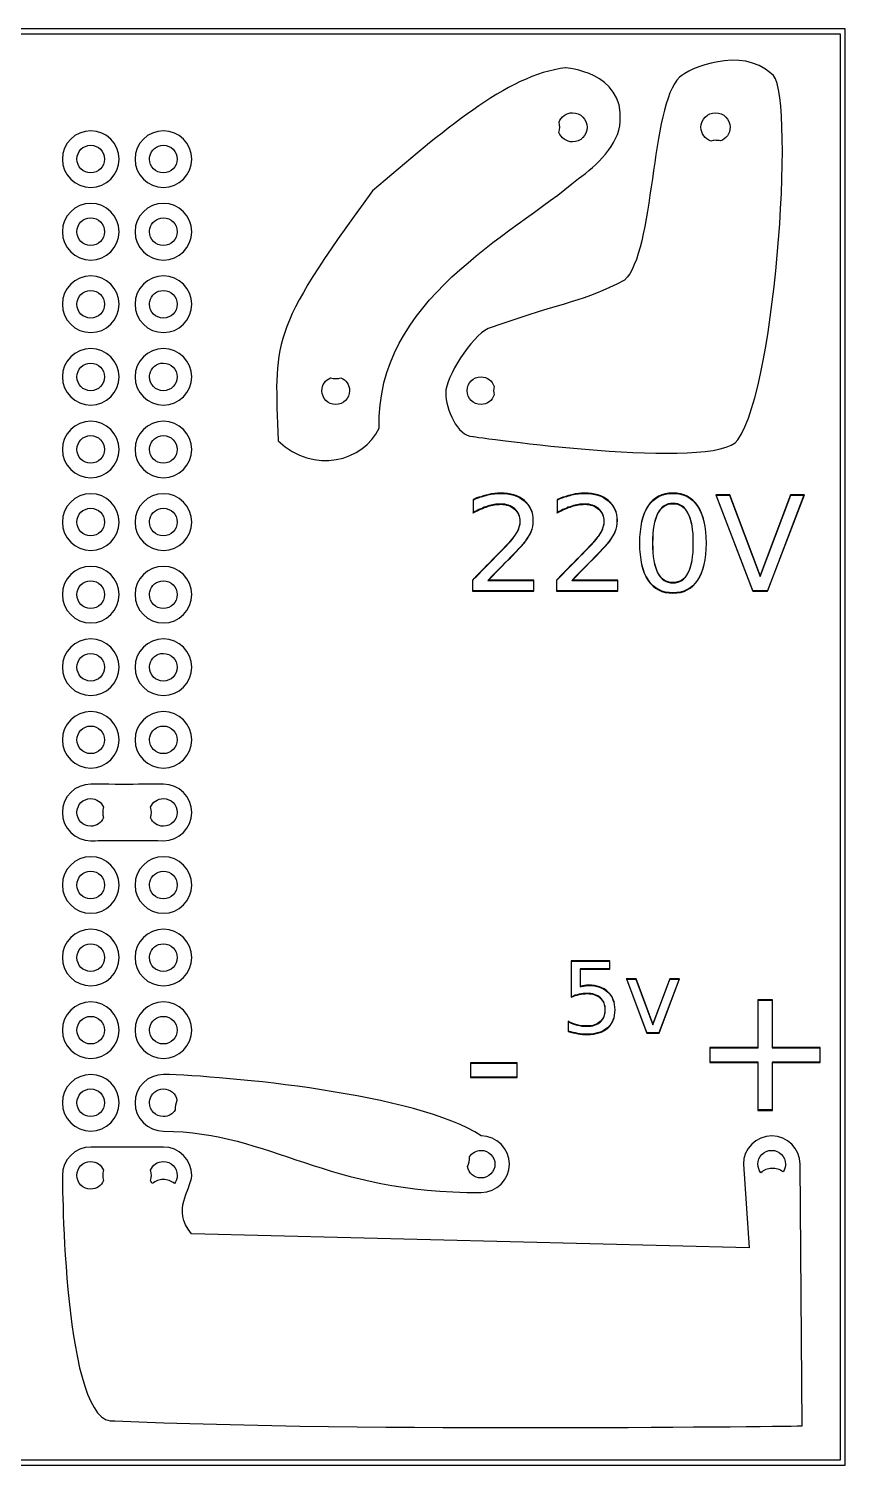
# Model space of a CAD drawing. Extents: x 0 to 67.9, y 0 to 40.2.
# Drawn here: x 45.08 to 67.92, y 0.01 to 40.22 of the extents above; entities that cross this region are included whole.
import ezdxf

# ---------------------------------------------------------------- set-up
doc = ezdxf.new("R2010")
doc.units = 0
doc.layers.get('0').update_dxf_attribs({"linetype": 'CONTINUOUS'})

msp = doc.modelspace()

# ---------------------------------------------------------------- linework, layer by layer
at = {"color": 7}
for p, q in [((67.917286, 40.22322), (0.010521, 40.22322)), ((67.917286, 40.152664), (67.917286, 40.22322)), ((0.151633, 40.082108), (67.776175, 40.082108)), ((67.776175, 40.082108), (67.776175, 0.151552)), ((67.917286, 0.010441), (67.917286, 40.152664)), ((60.092134, 39.126598), (60.092134, 39.126598)), ((63.279488, 38.864839), (63.279488, 38.864839)), ((60.288473, 37.869746), (60.288452, 37.869746)), ((64.28896, 37.869746), (64.28896, 37.869746)), ((46.811433, 37.366597), (46.811433, 37.366597)), ((48.842996, 37.366597), (48.842996, 37.366597)), ((46.811433, 36.959579), (46.811433, 36.959579)), ((48.842985, 36.959579), (48.842996, 36.959579)), ((46.811433, 35.334151), (46.811433, 35.334151)), ((48.842996, 35.334151), (48.842996, 35.334151)), ((46.811433, 34.928015), (46.811433, 34.928015)), ((48.842996, 34.928015), (48.842996, 34.928015)), ((46.811433, 33.302147), (46.811433, 33.302147)), ((48.842996, 33.302147), (48.842996, 33.302147)), ((46.811433, 32.896011), (46.811433, 32.896011)), ((48.842996, 32.896011), (48.842996, 32.896011)), ((46.811433, 31.270584), (46.811433, 31.270584)), ((48.842996, 31.270584), (48.842996, 31.270584)), ((46.811433, 30.863566), (46.811433, 30.863566)), ((48.842985, 30.863566), (48.842996, 30.863566)), ((53.521279, 30.449481), (53.521279, 30.449491)), ((57.728615, 30.476831), (57.728604, 30.476831)), ((46.811433, 29.238138), (46.811433, 29.238138)), ((48.842996, 29.238138), (48.842996, 29.238138)), ((46.811433, 28.832003), (46.811433, 28.832003)), ((48.842996, 28.832003), (48.842996, 28.832003)), ((46.811433, 27.206576), (46.811433, 27.206576)), ((48.842996, 27.206576), (48.842996, 27.206576)), ((57.507675, 27.046503), (57.505034, 27.045622)), ((57.505034, 27.045622), (57.505034, 26.666826)), ((57.514286, 26.681818), (57.514286, 27.039006)), ((58.270524, 27.22509), (58.27056, 27.225097)), ((58.270555, 27.216277), (58.27056, 27.216278)), ((59.858503, 27.046503), (59.855861, 27.045622)), ((59.855861, 27.045622), (59.855861, 26.666826)), ((59.865112, 26.681818), (59.865112, 27.039006)), ((60.621371, 27.22509), (60.621387, 27.225097)), ((60.62138, 27.216277), (60.621387, 27.216278)), ((63.096569, 27.225097), (63.096569, 27.225097)), ((63.096569, 27.216278), (63.096569, 27.216278)), ((64.296456, 27.17659), (65.327452, 24.47563)), ((64.686285, 27.17659), (64.296456, 27.17659)), ((64.309235, 27.167329), (64.680094, 27.167329)), ((65.334058, 24.48489), (64.309235, 27.167329)), ((64.680094, 27.167329), (65.536023, 24.89279)), ((65.536039, 24.918367), (64.686285, 27.17659)), ((65.536023, 24.89279), (66.393717, 27.167329)), ((66.387117, 27.17659), (65.536039, 24.918367)), ((66.76281, 27.167329), (65.740195, 24.48489)), ((65.746824, 24.47563), (66.776056, 27.17659)), ((66.776056, 27.17659), (66.387117, 27.17659)), ((66.393717, 27.167329), (66.76281, 27.167329)), ((46.811424, 26.799556), (46.811424, 26.799556)), ((48.842976, 26.799556), (48.842987, 26.799556)), ((57.505034, 26.666826), (57.511649, 26.670796)), ((59.855861, 26.666826), (59.862477, 26.670796)), ((63.09656, 26.9367), (63.09656, 26.9367)), ((63.09656, 26.927439), (63.09656, 26.927439)), ((46.811424, 25.174129), (46.811424, 25.174129)), ((48.842987, 25.174129), (48.842987, 25.174129)), ((62.669257, 24.990686), (62.669257, 24.989805)), ((46.811433, 24.767994), (46.811433, 24.767994)), ((48.842996, 24.767994), (48.842996, 24.767994)), ((57.488279, 24.790045), (57.486473, 24.788713)), ((57.486473, 24.788713), (57.486473, 24.475622)), ((57.496206, 24.48489), (57.496206, 24.784752)), ((57.9266, 24.790044), (57.919104, 24.782106)), ((57.919104, 24.782106), (57.929242, 24.782106)), ((57.929242, 24.782106), (59.196158, 24.782106)), ((59.205388, 24.791359), (57.940235, 24.791359)), ((59.196158, 24.782106), (59.196158, 24.48489)), ((59.205388, 24.475622), (59.205388, 24.791359)), ((59.839106, 24.790045), (59.838203, 24.788713)), ((59.838203, 24.788713), (59.838203, 24.475622)), ((59.847031, 24.48489), (59.847031, 24.784752)), ((60.277428, 24.790044), (60.269932, 24.782106)), ((60.269932, 24.782106), (60.28095, 24.782106)), ((60.28095, 24.782106), (61.546983, 24.782106)), ((61.556233, 24.791359), (60.291083, 24.791359)), ((61.546983, 24.782106), (61.546983, 24.48489)), ((61.556233, 24.475622), (61.556233, 24.791359)), ((57.486473, 24.475622), (59.205388, 24.475622)), ((59.196158, 24.48489), (57.496206, 24.48489)), ((59.838203, 24.475622), (61.556233, 24.475622)), ((61.546983, 24.48489), (59.847031, 24.48489)), ((65.327452, 24.47563), (65.330545, 24.47563)), ((65.330545, 24.47563), (65.746824, 24.47563)), ((65.740195, 24.48489), (65.334058, 24.48489)), ((46.811433, 23.142127), (46.811433, 23.142127)), ((48.842996, 23.142127), (48.842996, 23.142127)), ((46.811433, 22.73599), (46.811433, 22.73599)), ((48.842996, 22.73599), (48.842996, 22.73599)), ((46.811433, 21.110563), (46.811433, 21.110563)), ((48.842996, 21.110563), (48.842996, 21.110563)), ((46.811433, 20.703545), (46.811433, 20.703545)), ((48.842985, 20.703545), (48.842996, 20.703545)), ((46.811444, 19.078118), (46.811433, 19.078118)), ((46.811433, 18.671982), (46.811433, 18.671982)), ((48.842996, 18.671982), (48.842996, 18.671982)), ((46.811433, 17.046555), (46.811433, 17.046555)), ((48.842996, 17.046555), (48.842996, 17.046555)), ((46.811433, 16.639542), (46.811433, 16.639542)), ((48.842985, 16.639542), (48.842996, 16.639542)), ((46.811433, 15.01412), (46.811433, 15.01412)), ((48.842996, 15.01412), (48.842996, 15.01412)), ((46.811433, 14.607974), (46.811433, 14.607974)), ((48.842985, 14.607974), (48.842996, 14.607974)), ((60.247882, 14.134804), (60.247882, 14.130401)), ((61.329597, 14.134766), (60.247882, 14.134804)), ((60.247882, 14.130401), (60.247882, 13.109547)), ((60.257139, 14.125976), (61.320324, 14.125976)), ((60.257162, 13.122812), (60.257139, 14.125976)), ((61.320324, 14.125976), (61.320324, 13.90505)), ((61.329597, 13.896199), (61.329597, 14.134766)), ((61.320324, 13.90505), (60.497909, 13.90505)), ((60.497909, 13.90505), (60.497909, 13.399695)), ((60.507182, 13.411128), (60.507182, 13.896199)), ((60.507182, 13.896199), (61.329597, 13.896199)), ((60.497909, 13.399695), (60.504095, 13.401953)), ((60.622277, 13.431058), (60.622728, 13.431058)), ((61.793047, 13.630323), (61.795305, 13.624588)), ((62.066503, 13.630321), (61.793047, 13.630323)), ((61.795305, 13.624588), (62.36416, 12.107641)), ((61.805398, 13.621495), (62.059838, 13.621495)), ((62.370726, 12.116453), (61.805398, 13.621495)), ((62.059838, 13.621495), (62.536531, 12.342231)), ((62.53658, 12.367814), (62.066503, 13.630321)), ((62.536531, 12.342231), (63.012783, 13.621495)), ((63.006657, 13.630321), (62.53658, 12.367814)), ((63.266783, 13.621495), (62.702338, 12.116453)), ((62.70856, 12.107641), (63.279621, 13.630321)), ((63.279621, 13.630321), (63.006657, 13.630321)), ((63.012783, 13.621495), (63.266783, 13.621495)), ((46.81144, 12.982075), (46.81144, 12.982075)), ((48.843003, 12.982075), (48.843003, 12.982075)), ((60.247882, 13.109547), (60.254498, 13.112189)), ((65.468561, 13.041615), (65.468561, 11.70282)), ((65.876459, 13.041615), (65.468561, 13.041615)), ((65.477389, 13.032787), (65.87206, 13.032787)), ((65.477389, 11.693992), (65.477389, 13.032787)), ((65.87206, 13.032787), (65.87206, 11.693992)), ((65.881313, 13.041615), (65.876459, 13.041615)), ((65.881313, 11.70282), (65.881313, 13.041615)), ((46.811433, 12.57597), (46.811433, 12.57597)), ((48.842985, 12.57597), (48.842996, 12.57597)), ((60.169391, 12.4375), (60.162775, 12.441022)), ((60.162775, 12.441022), (60.162775, 12.156154)), ((60.162775, 12.156154), (60.165868, 12.154799)), ((60.171612, 12.162812), (60.171612, 12.426514)), ((62.36416, 12.107641), (62.70856, 12.107641)), ((62.702338, 12.116453), (62.370726, 12.116453)), ((65.468561, 11.70282), (64.128886, 11.70282)), ((64.128886, 11.70282), (64.128886, 11.285219)), ((64.138154, 11.294471), (64.138154, 11.693992)), ((64.138154, 11.693992), (65.477389, 11.693992)), ((65.87206, 11.693992), (67.210855, 11.693992)), ((67.220105, 11.70282), (65.881313, 11.70282)), ((67.210855, 11.693992), (67.210855, 11.294471)), ((67.220105, 11.285219), (67.220105, 11.70282)), ((58.7424, 11.273336), (57.437562, 11.273329)), ((57.437562, 11.273329), (57.437562, 11.268926)), ((57.437562, 11.268926), (57.437562, 10.869845)), ((57.44639, 11.264072), (58.73359, 11.264072)), ((57.44639, 10.878662), (57.44639, 11.264072)), ((58.73359, 11.264072), (58.73359, 10.878662)), ((58.7424, 10.869845), (58.7424, 11.273336)), ((64.128886, 11.285219), (65.468561, 11.285219)), ((65.477389, 11.294471), (64.138154, 11.294471)), ((65.468561, 11.285219), (65.468561, 9.945983)), ((65.477389, 9.955676), (65.477389, 11.294471)), ((67.210855, 11.294471), (65.87206, 11.294471)), ((65.87206, 11.294471), (65.87206, 9.955676)), ((65.881313, 9.945983), (65.881313, 11.285219)), ((65.881313, 11.285219), (67.220105, 11.285219)), ((46.811433, 10.950543), (46.811433, 10.950543)), ((48.842996, 10.950557), (48.842996, 10.950543)), ((57.437562, 10.869845), (58.7424, 10.869845)), ((58.73359, 10.878662), (57.44639, 10.878662)), ((46.811433, 10.54353), (46.811433, 10.54353)), ((48.842985, 10.54353), (48.842996, 10.54353)), ((65.468561, 9.945983), (65.881313, 9.945983)), ((65.87206, 9.955676), (65.477389, 9.955676)), ((65.860207, 9.23151), (65.860146, 9.231639)), ((46.811433, 8.511962), (46.811433, 8.511962)), ((48.842996, 8.511962), (48.842996, 8.511962)), ((57.732131, 8.825493), (57.732131, 8.825493)), ((65.860146, 8.825493), (65.860146, 8.825493)), ((65.067719, 8.439209), (65.225766, 6.096663)), ((66.710571, 1.11341), (66.652637, 8.439081)), ((65.225766, 6.096663), (49.626515, 6.488337)), ((0.010521, 0.010441), (67.917286, 0.010441)), ((67.776175, 0.151552), (0.151633, 0.151552))]:
    msp.add_line(p, q, dxfattribs=at)
for points in [[(65.853705, 38.962997), (65.013548, 39.738532), (63.544741, 39.119516), (63.279488, 38.864839)], [(60.092134, 39.126598), (58.456321, 38.950002), (56.606721, 37.306428), (54.693896, 35.684747)], [(61.624696, 37.62721), (61.729967, 39.026622), (60.092134, 39.126598), (60.092134, 39.126598)], [(63.279488, 38.864839), (62.465266, 38.083085), (62.586396, 33.96391), (61.741656, 33.182156)], [(64.911209, 28.712246), (66.026136, 30.27779), (66.525901, 38.700516), (65.853705, 38.962997)], [(59.910118, 37.60869), (59.967929, 37.761914), (60.113276, 37.869746), (60.288473, 37.869746)], [(60.288452, 37.869746), (60.515308, 37.869746), (60.695029, 37.690465), (60.695029, 37.46361)], [(63.881943, 37.46361), (63.881943, 37.690465), (64.062105, 37.869746), (64.28896, 37.869746)], [(64.28896, 37.869746), (64.515815, 37.869746), (64.695097, 37.690465), (64.695097, 37.46361)], [(59.909215, 37.320294), (59.938575, 37.414139), (59.938882, 37.514667), (59.910118, 37.60869)], [(60.695029, 37.46361), (60.695029, 37.236755), (60.515308, 37.056592), (60.288452, 37.056592)], [(60.452065, 36.028779), (60.963997, 36.388697), (61.575126, 36.96826), (61.624696, 37.62721)], [(64.15755, 37.079963), (63.996656, 37.134017), (63.881943, 37.283061), (63.881943, 37.46361)], [(64.695097, 37.46361), (64.695097, 37.284987), (64.583257, 37.136799), (64.425222, 37.081286)], [(46.811433, 37.366597), (46.376166, 37.366597), (46.018565, 37.008995), (46.018565, 36.573727)], [(47.603862, 36.573727), (47.603862, 37.008995), (47.246699, 37.366597), (46.811433, 37.366597)], [(48.842996, 37.366597), (48.407728, 37.366597), (48.051009, 37.008995), (48.051009, 36.573727)], [(49.635866, 36.573727), (49.635866, 37.008995), (49.278263, 37.366597), (48.842996, 37.366597)], [(60.288452, 37.056592), (60.112296, 37.056592), (59.96636, 37.165576), (59.909215, 37.320294)], [(64.283228, 37.099807), (64.240648, 37.098701), (64.198396, 37.092038), (64.15755, 37.079963)], [(64.425222, 37.081286), (64.379059, 37.094413), (64.331212, 37.100654), (64.283228, 37.099807)], [(46.425142, 36.573727), (46.425142, 36.789361), (46.595799, 36.959579), (46.811433, 36.959579)], [(46.811433, 36.959579), (47.027067, 36.959579), (47.197285, 36.789361), (47.197285, 36.573727)], [(48.457146, 36.573727), (48.457146, 36.600682), (48.460013, 36.62693), (48.465071, 36.652221)], [(48.465071, 36.652221), (48.500599, 36.829259), (48.654305, 36.959579), (48.842985, 36.959579)], [(48.842996, 36.959579), (49.058628, 36.959579), (49.22973, 36.789361), (49.22973, 36.573727)], [(46.018565, 36.573727), (46.018565, 36.13846), (46.376166, 35.781298), (46.811433, 35.781298)], [(46.811433, 36.187876), (46.595799, 36.187876), (46.425142, 36.358095), (46.425142, 36.573727)], [(46.811433, 35.781298), (47.246699, 35.781298), (47.603862, 36.13846), (47.603862, 36.573727)], [(47.197285, 36.573727), (47.197285, 36.358095), (47.027067, 36.187876), (46.811433, 36.187876)], [(48.051009, 36.573727), (48.051009, 36.13846), (48.407728, 35.781298), (48.842996, 35.781298)], [(48.842996, 36.187876), (48.627362, 36.187876), (48.457146, 36.358095), (48.457146, 36.573727)], [(48.842996, 35.781298), (49.278263, 35.781298), (49.635866, 36.13846), (49.635866, 36.573727)], [(49.22973, 36.573727), (49.22973, 36.358095), (49.058628, 36.187876), (48.842996, 36.187876)], [(54.881945, 29.043948), (54.775877, 32.626087), (58.555729, 34.414619), (60.452065, 36.028779)], [(54.693896, 35.684747), (51.751395, 31.681834), (51.964498, 31.438672), (52.054174, 28.68403)], [(46.811433, 35.334151), (46.376166, 35.334151), (46.018565, 34.977432), (46.018565, 34.542164)], [(47.603862, 34.542164), (47.603862, 34.977432), (47.246699, 35.334151), (46.811433, 35.334151)], [(48.842996, 35.334151), (48.407728, 35.334151), (48.051009, 34.977432), (48.051009, 34.542164)], [(49.635866, 34.542164), (49.635866, 34.977432), (49.278263, 35.334151), (48.842996, 35.334151)], [(46.425142, 34.542163), (46.425142, 34.757796), (46.595799, 34.928015), (46.811433, 34.928015)], [(46.811433, 34.928015), (47.027067, 34.928015), (47.197285, 34.757796), (47.197285, 34.542163)], [(48.457146, 34.542163), (48.457146, 34.569118), (48.460013, 34.595365), (48.465071, 34.620657)], [(48.465071, 34.620657), (48.500611, 34.797694), (48.654316, 34.928015), (48.842996, 34.928015)], [(48.842996, 34.928015), (49.058628, 34.928015), (49.22973, 34.757796), (49.22973, 34.542163)], [(46.018565, 34.542164), (46.018565, 34.106896), (46.376166, 33.749294), (46.811433, 33.749294)], [(46.811433, 34.15543), (46.595799, 34.15543), (46.425142, 34.326531), (46.425142, 34.542163)], [(46.811433, 33.749294), (47.246699, 33.749294), (47.603862, 34.106896), (47.603862, 34.542164)], [(47.197285, 34.542163), (47.197285, 34.326531), (47.027067, 34.15543), (46.811433, 34.15543)], [(48.051009, 34.542164), (48.051009, 34.106896), (48.407728, 33.749294), (48.842996, 33.749294)], [(48.842996, 34.15543), (48.627362, 34.15543), (48.457146, 34.326531), (48.457146, 34.542163)], [(48.842996, 33.749294), (49.278263, 33.749294), (49.635866, 34.106896), (49.635866, 34.542164)], [(49.22973, 34.542163), (49.22973, 34.326531), (49.058628, 34.15543), (48.842996, 34.15543)], [(46.811433, 33.302147), (46.376166, 33.302147), (46.018565, 32.944986), (46.018565, 32.509718)], [(47.603862, 32.509718), (47.603862, 32.944986), (47.246699, 33.302147), (46.811433, 33.302147)], [(48.842996, 33.302147), (48.407728, 33.302147), (48.051009, 32.944986), (48.051009, 32.509718)], [(49.635866, 32.509718), (49.635866, 32.944986), (49.278263, 33.302147), (48.842996, 33.302147)], [(61.741656, 33.182156), (60.53365, 32.55777), (60.243317, 32.643678), (57.92488, 31.832283)], [(46.425142, 32.509718), (46.425142, 32.725351), (46.595799, 32.896011), (46.811433, 32.896011)], [(46.811433, 32.896011), (47.027067, 32.896011), (47.197285, 32.725351), (47.197285, 32.509718)], [(48.457146, 32.509718), (48.457146, 32.536673), (48.460013, 32.562905), (48.465071, 32.588212)], [(48.465071, 32.588212), (48.500611, 32.765355), (48.654316, 32.896011), (48.842996, 32.896011)], [(48.842996, 32.896011), (49.058628, 32.896011), (49.22973, 32.725351), (49.22973, 32.509718)], [(46.018565, 32.509718), (46.018565, 32.074451), (46.376166, 31.71773), (46.811433, 31.71773)], [(46.811433, 32.123867), (46.595799, 32.123867), (46.425142, 32.294086), (46.425142, 32.509718)], [(46.811433, 31.71773), (47.246699, 31.71773), (47.603862, 32.074451), (47.603862, 32.509718)], [(47.197285, 32.509718), (47.197285, 32.294086), (47.027067, 32.123867), (46.811433, 32.123867)], [(48.051009, 32.509718), (48.051009, 32.074451), (48.407728, 31.71773), (48.842996, 31.71773)], [(48.842996, 32.123867), (48.627362, 32.123867), (48.457146, 32.294086), (48.457146, 32.509718)], [(48.842996, 31.71773), (49.278263, 31.71773), (49.635866, 32.074451), (49.635866, 32.509718)], [(49.22973, 32.509718), (49.22973, 32.294086), (49.058628, 32.123867), (48.842996, 32.123867)], [(57.92488, 31.832283), (57.456891, 31.603245), (56.739813, 30.460808), (56.739813, 30.025541)], [(46.811433, 31.270584), (46.376166, 31.270584), (46.018565, 30.912982), (46.018565, 30.477714)], [(47.603862, 30.477714), (47.603862, 30.912982), (47.246699, 31.270584), (46.811433, 31.270584)], [(48.842996, 31.270584), (48.407728, 31.270584), (48.051009, 30.912982), (48.051009, 30.477714)], [(49.635866, 30.477714), (49.635866, 30.912982), (49.278263, 31.270584), (48.842996, 31.270584)], [(46.425142, 30.477714), (46.425142, 30.693347), (46.595799, 30.863566), (46.811433, 30.863566)], [(46.811433, 30.863566), (47.027067, 30.863566), (47.197285, 30.693347), (47.197285, 30.477714)], [(48.465071, 30.556208), (48.500599, 30.733245), (48.654305, 30.863566), (48.842985, 30.863566)], [(48.842996, 30.863566), (49.058628, 30.863566), (49.22973, 30.693347), (49.22973, 30.477714)], [(46.018565, 30.477714), (46.018565, 30.042446), (46.376166, 29.685285), (46.811433, 29.685285)], [(46.811433, 30.091422), (46.595799, 30.091422), (46.425142, 30.262081), (46.425142, 30.477714)], [(46.811433, 29.685285), (47.246699, 29.685285), (47.603862, 30.042446), (47.603862, 30.477714)], [(47.197285, 30.477714), (47.197285, 30.262081), (47.027067, 30.091422), (46.811433, 30.091422)], [(48.051009, 30.477714), (48.051009, 30.042446), (48.407728, 29.685285), (48.842996, 29.685285)], [(48.457146, 30.477714), (48.457146, 30.504668), (48.460013, 30.530916), (48.465071, 30.556208)], [(48.842996, 30.091422), (48.627362, 30.091422), (48.457146, 30.262081), (48.457146, 30.477714)], [(48.842996, 29.685285), (49.278263, 29.685285), (49.635866, 30.042446), (49.635866, 30.477714)], [(49.22973, 30.477714), (49.22973, 30.262081), (49.058628, 30.091422), (48.842996, 30.091422)], [(53.278303, 30.09097), (53.278303, 30.255659), (53.378147, 30.393374), (53.521279, 30.449481)], [(53.521279, 30.449491), (53.614896, 30.420457), (53.715089, 30.420304), (53.808794, 30.44904)], [(53.808794, 30.44904), (53.951294, 30.392708), (54.050447, 30.255315), (54.050447, 30.09097)], [(57.342322, 30.09098), (57.342322, 30.306613), (57.512984, 30.476831), (57.728615, 30.476831)], [(57.728604, 30.476831), (57.901286, 30.476831), (58.043393, 30.366918), (58.09373, 30.212688)], [(58.09373, 30.212688), (58.073749, 30.133655), (58.073907, 30.050877), (58.094182, 29.971917)], [(53.664596, 29.705118), (53.448964, 29.705118), (53.278303, 29.875336), (53.278303, 30.09097)], [(54.050447, 30.09097), (54.050447, 29.875336), (53.880228, 29.705118), (53.664596, 29.705118)], [(56.739813, 30.025541), (56.739813, 29.590273), (57.064254, 28.807313), (57.499523, 28.807313)], [(57.728615, 29.705129), (57.512984, 29.705129), (57.342322, 29.875347), (57.342322, 30.09098)], [(58.094182, 29.971917), (58.044594, 29.816355), (57.902239, 29.705129), (57.728615, 29.705129)], [(46.811433, 29.238138), (46.376166, 29.238138), (46.018565, 28.880977), (46.018565, 28.445709)], [(47.603862, 28.445709), (47.603862, 28.880977), (47.246699, 29.238138), (46.811433, 29.238138)], [(48.842996, 29.238138), (48.407728, 29.238138), (48.051009, 28.880977), (48.051009, 28.445709)], [(49.635866, 28.445709), (49.635866, 28.880977), (49.278263, 29.238138), (48.842996, 29.238138)], [(52.054174, 28.68403), (53.051299, 27.739428), (54.441059, 28.114674), (54.881945, 29.043948)], [(46.425142, 28.44571), (46.425142, 28.661343), (46.595799, 28.832003), (46.811433, 28.832003)], [(46.811433, 28.832003), (47.027067, 28.832003), (47.197285, 28.661343), (47.197285, 28.44571)], [(48.465071, 28.524203), (48.500611, 28.701347), (48.654316, 28.832003), (48.842996, 28.832003)], [(48.842996, 28.832003), (49.058628, 28.832003), (49.22973, 28.661343), (49.22973, 28.44571)], [(57.499523, 28.807313), (57.499523, 28.807313), (64.304119, 27.820576), (64.911209, 28.712246)], [(46.018565, 28.445709), (46.018565, 28.010441), (46.376166, 27.653281), (46.811433, 27.653281)], [(46.811433, 28.059859), (46.595799, 28.059859), (46.425142, 28.230077), (46.425142, 28.44571)], [(47.197285, 28.44571), (47.197285, 28.230077), (47.027067, 28.059859), (46.811433, 28.059859)], [(46.811433, 27.653281), (47.246699, 27.653281), (47.603862, 28.010441), (47.603862, 28.445709)], [(48.051009, 28.445709), (48.051009, 28.010441), (48.407728, 27.653281), (48.842996, 27.653281)], [(48.457146, 28.44571), (48.457146, 28.472664), (48.460013, 28.498897), (48.465071, 28.524203)], [(48.842996, 28.059859), (48.627362, 28.059859), (48.457146, 28.230077), (48.457146, 28.44571)], [(49.22973, 28.44571), (49.22973, 28.230077), (49.058628, 28.059859), (48.842996, 28.059859)], [(48.842996, 27.653281), (49.278263, 27.653281), (49.635866, 28.010441), (49.635866, 28.445709)], [(46.811433, 27.206576), (46.376166, 27.206576), (46.018565, 26.848974), (46.018565, 26.413707)], [(47.603862, 26.413707), (47.603862, 26.848974), (47.246699, 27.206576), (46.811433, 27.206576)], [(48.842996, 27.206576), (48.407728, 27.206576), (48.051009, 26.848974), (48.051009, 26.413707)], [(49.635866, 26.413707), (49.635866, 26.848974), (49.278263, 27.206576), (48.842996, 27.206576)], [(57.919545, 27.180118), (57.791876, 27.150007), (57.654483, 27.105467), (57.507675, 27.046503)], [(57.514286, 27.039006), (57.659412, 27.097125), (57.795631, 27.141554), (57.921746, 27.171298)], [(58.27056, 27.225097), (58.164363, 27.225097), (58.047222, 27.210229), (57.919545, 27.180118)], [(57.921746, 27.171298), (58.048875, 27.201282), (58.165214, 27.216277), (58.270555, 27.216277)], [(58.940362, 27.015186), (58.773544, 27.155412), (58.550125, 27.22509), (58.270524, 27.22509)], [(58.27056, 27.216278), (58.548655, 27.216278), (58.769755, 27.14676), (58.934666, 27.008139)], [(58.934666, 27.008139), (59.099581, 26.869513), (59.181611, 26.685056), (59.181611, 26.452954)], [(59.190394, 26.452946), (59.190394, 26.68719), (59.107179, 26.874966), (58.940362, 27.015186)], [(60.270372, 27.180118), (60.142704, 27.150007), (60.005311, 27.105467), (59.858503, 27.046503)], [(59.865112, 27.039006), (60.010436, 27.09723), (60.146305, 27.141518), (60.272571, 27.171298)], [(60.621387, 27.225097), (60.51519, 27.225097), (60.39805, 27.210229), (60.270372, 27.180118)], [(60.272571, 27.171298), (60.399702, 27.201282), (60.516039, 27.216277), (60.62138, 27.216277)], [(61.29121, 27.015186), (61.124387, 27.155412), (60.900973, 27.22509), (60.621371, 27.22509)], [(60.621387, 27.216278), (60.899481, 27.216278), (61.121021, 27.14676), (61.285934, 27.008139)], [(61.285934, 27.008139), (61.450851, 26.869513), (61.532879, 26.685056), (61.532879, 26.452954)], [(61.541242, 26.452946), (61.541242, 26.68719), (61.458022, 26.874966), (61.29121, 27.015186)], [(63.096569, 27.225097), (62.793694, 27.225097), (62.561298, 27.105096), (62.400714, 26.864822)], [(62.40821, 26.85909), (62.567336, 27.097182), (62.796078, 27.216278), (63.096569, 27.216278)], [(63.791101, 26.864822), (63.63172, 27.105104), (63.399448, 27.225097), (63.096569, 27.225097)], [(63.096569, 27.216278), (63.397059, 27.216278), (63.625238, 27.097174), (63.783165, 26.85909)], [(46.425133, 26.413705), (46.425133, 26.629338), (46.59579, 26.799556), (46.811424, 26.799556)], [(46.811424, 26.799556), (47.027058, 26.799556), (47.197276, 26.629338), (47.197276, 26.413705)], [(48.465062, 26.492198), (48.50059, 26.669236), (48.654295, 26.799556), (48.842976, 26.799556)], [(48.842987, 26.799556), (49.058619, 26.799556), (49.229721, 26.629338), (49.229721, 26.413705)], [(57.511649, 26.670796), (57.655669, 26.751205), (57.790625, 26.810723), (57.916463, 26.850272)], [(57.913808, 26.859089), (57.789487, 26.820016), (57.655858, 26.760325), (57.514286, 26.681818)], [(58.277611, 26.91862), (58.162906, 26.91862), (58.041578, 26.898867), (57.913808, 26.859089)], [(57.916463, 26.850272), (58.043499, 26.889821), (58.163961, 26.909803), (58.27762, 26.909803)], [(58.67184, 26.78236), (58.571183, 26.873314), (58.439514, 26.91862), (58.277611, 26.91862)], [(58.27762, 26.909803), (58.437837, 26.909803), (58.566815, 26.86464), (58.665676, 26.775306)], [(58.665676, 26.775306), (58.765755, 26.685952), (58.815606, 26.571109), (58.815606, 26.429142)], [(58.824418, 26.42914), (58.824418, 26.573232), (58.773686, 26.691425), (58.67184, 26.78236)], [(59.862477, 26.670796), (60.006492, 26.751205), (60.141891, 26.810723), (60.267731, 26.850272)], [(60.265075, 26.859089), (60.140751, 26.820016), (60.006686, 26.760325), (59.865112, 26.681818)], [(60.628876, 26.91862), (60.51417, 26.91862), (60.392846, 26.898867), (60.265075, 26.859089)], [(60.267731, 26.850272), (60.394769, 26.889821), (60.514788, 26.909803), (60.628447, 26.909803)], [(60.628447, 26.909803), (60.788662, 26.909803), (60.917642, 26.86464), (61.016504, 26.775306)], [(61.022665, 26.78236), (60.922009, 26.873314), (60.790777, 26.91862), (60.628876, 26.91862)], [(61.016504, 26.775306), (61.11658, 26.685952), (61.166434, 26.571109), (61.166434, 26.429142)], [(61.175684, 26.42914), (61.175684, 26.573232), (61.124511, 26.691425), (61.022665, 26.78236)], [(62.400714, 26.864822), (62.241323, 26.625737), (62.162147, 26.278097), (62.162147, 25.823244)], [(62.170966, 25.823244), (62.170966, 26.277046), (62.250294, 26.622212), (62.40821, 26.85909)], [(62.669257, 26.656682), (62.574949, 26.471695), (62.528145, 26.193817), (62.528145, 25.823243)], [(62.536966, 25.823242), (62.536966, 26.193054), (62.584003, 26.469469), (62.677195, 26.652271)], [(63.09656, 26.9367), (62.907575, 26.9367), (62.764761, 26.842852), (62.669257, 26.656682)], [(62.677195, 26.652271), (62.771597, 26.836294), (62.910548, 26.927439), (63.09656, 26.927439)], [(63.524303, 26.656683), (63.430003, 26.842869), (63.286737, 26.936701), (63.09656, 26.9367)], [(63.09656, 26.927439), (63.283786, 26.927439), (63.423168, 26.836278), (63.516367, 26.652271)], [(63.516367, 26.652271), (63.610752, 26.469474), (63.658359, 26.193049), (63.658359, 25.823242)], [(63.667621, 25.823244), (63.667621, 26.193823), (63.619821, 26.471691), (63.524303, 26.656683)], [(63.783165, 26.85909), (63.942278, 26.622213), (64.022612, 26.277042), (64.022612, 25.823244)], [(64.031433, 25.823244), (64.031433, 26.278101), (63.951699, 26.625737), (63.791101, 26.864822)], [(46.018565, 26.413707), (46.018565, 25.978439), (46.376166, 25.621278), (46.811433, 25.621278)], [(46.811424, 26.027853), (46.59579, 26.027854), (46.425133, 26.198072), (46.425133, 26.413705)], [(47.197276, 26.413705), (47.197276, 26.198072), (47.027058, 26.027853), (46.811424, 26.027853)], [(46.811433, 25.621278), (47.246699, 25.621278), (47.603862, 25.978439), (47.603862, 26.413707)], [(48.051009, 26.413707), (48.051009, 25.978439), (48.407728, 25.621278), (48.842996, 25.621278)], [(48.457137, 26.413705), (48.457137, 26.440659), (48.460004, 26.466907), (48.465062, 26.492198)], [(48.842987, 26.027853), (48.627353, 26.027854), (48.457137, 26.198072), (48.457137, 26.413705)], [(49.229721, 26.413705), (49.229721, 26.198072), (49.058619, 26.027853), (48.842987, 26.027853)], [(48.842996, 25.621278), (49.278263, 25.621278), (49.635866, 25.978439), (49.635866, 26.413707)], [(58.745493, 26.162354), (58.700119, 26.072804), (58.619396, 25.962468), (58.502958, 25.831624)], [(58.510004, 25.825448), (58.626736, 25.956623), (58.707888, 26.067643), (58.753863, 26.158383)], [(58.815606, 26.429142), (58.815606, 26.342206), (58.792098, 26.253178), (58.745493, 26.162354)], [(58.753863, 26.158383), (58.801008, 26.250251), (58.824418, 26.340595), (58.824418, 26.42914)], [(59.118991, 26.13854), (59.078394, 26.040626), (59.003745, 25.924582), (58.894536, 25.790171)], [(59.181611, 26.452954), (59.181611, 26.342949), (59.160839, 26.237749), (59.118991, 26.13854)], [(59.126894, 26.135445), (59.169193, 26.235755), (59.190394, 26.341796), (59.190394, 26.452946)], [(61.096761, 26.162354), (61.051389, 26.072804), (60.970664, 25.962468), (60.854226, 25.831624)], [(60.86083, 25.825448), (60.977561, 25.956623), (61.059153, 26.067643), (61.105128, 26.158383)], [(61.166434, 26.429142), (61.166434, 26.342206), (61.143366, 26.253178), (61.096761, 26.162354)], [(61.105128, 26.158383), (61.152271, 26.250251), (61.175684, 26.340595), (61.175684, 26.42914)], [(61.469819, 26.13854), (61.429222, 26.040626), (61.354573, 25.924582), (61.245364, 25.790171)], [(61.532879, 26.452954), (61.532879, 26.342949), (61.511656, 26.237749), (61.469819, 26.13854)], [(61.478182, 26.135445), (61.520481, 26.235755), (61.541242, 26.341796), (61.541242, 26.452946)], [(58.502958, 25.831624), (58.441876, 25.762157), (58.291889, 25.606203), (58.052724, 25.364633)], [(58.058888, 25.358899), (58.298089, 25.600503), (58.448491, 25.755492), (58.510004, 25.825448)], [(58.894536, 25.790171), (58.864765, 25.755635), (58.768949, 25.654719), (58.607904, 25.487663)], [(58.614483, 25.481041), (58.775553, 25.648121), (58.870791, 25.749255), (58.901115, 25.78443)], [(58.901115, 25.78443), (59.010656, 25.919251), (59.085759, 26.036243), (59.126894, 26.135445)], [(60.854226, 25.831624), (60.793141, 25.762157), (60.642717, 25.606203), (60.403552, 25.364633)], [(60.409713, 25.358899), (60.648914, 25.600503), (60.799316, 25.755492), (60.86083, 25.825448)], [(61.245364, 25.790171), (61.215593, 25.755635), (61.119779, 25.654719), (60.958732, 25.487663)], [(60.965331, 25.481041), (61.126401, 25.648121), (61.221639, 25.749255), (61.251963, 25.78443)], [(61.251963, 25.78443), (61.361504, 25.919251), (61.437047, 26.036243), (61.478182, 26.135445)], [(62.162147, 25.823244), (62.162147, 25.369591), (62.241335, 25.022825), (62.400714, 24.782547)], [(62.40821, 24.787839), (62.250282, 25.025928), (62.170966, 25.370645), (62.170966, 25.823244)], [(62.528145, 25.823243), (62.528145, 25.45387), (62.57496, 25.176861), (62.669257, 24.990686)], [(62.677195, 24.994213), (62.583994, 25.17823), (62.536966, 25.454633), (62.536966, 25.823242)], [(63.658359, 25.823242), (63.658359, 25.454638), (63.610763, 25.178225), (63.516367, 24.994213)], [(63.524303, 24.989805), (63.61981, 25.175986), (63.667621, 25.453866), (63.667621, 25.823244)], [(64.022612, 25.823244), (64.022612, 25.370649), (63.942287, 25.025927), (63.783165, 24.787839)], [(63.791101, 24.782547), (63.951688, 25.022825), (64.031433, 25.369587), (64.031433, 25.823244)], [(58.052724, 25.364633), (57.814734, 25.124241), (57.626523, 24.933096), (57.488279, 24.790045)], [(57.496206, 24.784752), (57.634333, 24.92767), (57.821376, 25.118986), (58.058888, 25.358899)], [(58.607904, 25.487663), (58.446854, 25.321807), (58.21987, 25.089321), (57.9266, 24.790044)], [(57.940235, 24.791359), (58.228761, 25.085816), (58.455219, 25.317023), (58.614483, 25.481041)], [(60.403552, 25.364633), (60.165561, 25.124241), (59.977346, 24.933096), (59.839106, 24.790045)], [(59.847031, 24.784752), (59.985158, 24.92767), (60.172202, 25.118986), (60.409713, 25.358899)], [(60.958732, 25.487663), (60.797684, 25.321807), (60.570698, 25.089321), (60.277428, 24.790044)], [(60.291083, 24.791359), (60.579609, 25.085816), (60.806067, 25.317023), (60.965331, 25.481041)], [(46.811424, 25.174129), (46.376157, 25.174129), (46.018556, 24.817409), (46.018556, 24.382141)], [(47.603853, 24.382141), (47.603853, 24.817409), (47.24669, 25.174129), (46.811424, 25.174129)], [(48.842987, 25.174129), (48.407719, 25.174129), (48.051, 24.817409), (48.051, 24.382141)], [(49.635857, 24.382141), (49.635857, 24.817409), (49.278254, 25.174129), (48.842987, 25.174129)], [(62.669257, 24.989805), (62.764763, 24.804834), (62.907584, 24.711992), (63.09656, 24.711992)], [(63.09656, 24.720809), (62.910537, 24.720809), (62.771593, 24.811395), (62.677195, 24.994213)], [(63.516367, 24.994213), (63.423173, 24.81141), (63.283796, 24.720809), (63.09656, 24.720809)], [(63.09656, 24.711992), (63.286731, 24.711992), (63.429996, 24.804818), (63.524303, 24.989805)], [(46.425142, 24.382143), (46.425142, 24.597776), (46.595799, 24.767994), (46.811433, 24.767994)], [(46.811433, 24.767994), (47.027067, 24.767994), (47.197285, 24.597776), (47.197285, 24.382143)], [(48.465071, 24.460636), (48.500611, 24.637674), (48.654316, 24.767994), (48.842996, 24.767994)], [(48.842996, 24.767994), (49.058628, 24.767994), (49.22973, 24.597776), (49.22973, 24.382143)], [(62.400714, 24.782547), (62.561303, 24.543475), (62.793699, 24.423154), (63.096569, 24.423154)], [(63.096569, 24.432856), (62.796074, 24.432856), (62.567334, 24.550949), (62.40821, 24.787839)], [(63.783165, 24.787839), (63.625242, 24.550957), (63.397066, 24.432856), (63.096569, 24.432856)], [(63.096569, 24.423154), (63.399441, 24.423154), (63.631713, 24.543467), (63.791101, 24.782547)], [(46.018556, 24.382141), (46.018556, 23.946873), (46.376157, 23.589271), (46.811424, 23.589271)], [(46.811433, 23.99541), (46.595799, 23.99541), (46.425142, 24.16651), (46.425142, 24.382143)], [(46.811424, 23.589271), (47.24669, 23.589271), (47.603853, 23.946873), (47.603853, 24.382141)], [(47.197285, 24.382143), (47.197285, 24.16651), (47.027067, 23.99541), (46.811433, 23.99541)], [(48.051, 24.382141), (48.051, 23.946873), (48.407719, 23.589271), (48.842987, 23.589271)], [(48.457146, 24.382143), (48.457146, 24.409097), (48.460013, 24.435345), (48.465071, 24.460636)], [(48.842996, 23.99541), (48.627362, 23.99541), (48.457146, 24.16651), (48.457146, 24.382143)], [(48.842987, 23.589271), (49.278254, 23.589271), (49.635857, 23.946873), (49.635857, 24.382141)], [(49.22973, 24.382143), (49.22973, 24.16651), (49.058628, 23.99541), (48.842996, 23.99541)], [(46.811433, 23.142127), (46.376166, 23.142127), (46.018565, 22.784967), (46.018565, 22.349699)], [(47.603862, 22.349699), (47.603862, 22.784967), (47.246699, 23.142127), (46.811433, 23.142127)], [(48.842996, 23.142127), (48.407728, 23.142127), (48.051009, 22.784967), (48.051009, 22.349699)], [(49.635866, 22.349699), (49.635866, 22.784967), (49.278263, 23.142127), (48.842996, 23.142127)], [(46.425142, 22.349698), (46.425142, 22.565331), (46.595799, 22.73599), (46.811433, 22.73599)], [(46.811433, 22.73599), (47.027067, 22.73599), (47.197285, 22.565331), (47.197285, 22.349698)], [(48.465071, 22.428191), (48.500611, 22.605335), (48.654316, 22.73599), (48.842996, 22.73599)], [(48.842996, 22.73599), (49.058628, 22.73599), (49.22973, 22.565331), (49.22973, 22.349698)], [(46.018565, 22.349699), (46.018565, 21.914431), (46.376166, 21.557711), (46.811433, 21.557711)], [(46.811433, 21.963846), (46.595799, 21.963846), (46.425142, 22.134065), (46.425142, 22.349698)], [(46.811433, 21.557711), (47.246699, 21.557711), (47.603862, 21.914431), (47.603862, 22.349699)], [(47.197285, 22.349698), (47.197285, 22.134065), (47.027067, 21.963846), (46.811433, 21.963846)], [(48.051009, 22.349699), (48.051009, 21.914431), (48.407728, 21.557711), (48.842996, 21.557711)], [(48.457146, 22.349698), (48.457146, 22.376652), (48.460013, 22.402885), (48.465071, 22.428191)], [(48.842996, 21.963846), (48.627362, 21.963846), (48.457146, 22.134065), (48.457146, 22.349698)], [(48.842996, 21.557711), (49.278263, 21.557711), (49.635866, 21.914431), (49.635866, 22.349699)], [(49.22973, 22.349698), (49.22973, 22.134065), (49.058628, 21.963846), (48.842996, 21.963846)], [(46.811433, 21.110563), (46.376166, 21.110563), (46.018565, 20.752961), (46.018565, 20.317694)], [(47.603862, 20.317694), (47.603862, 20.752961), (47.246699, 21.110563), (46.811433, 21.110563)], [(48.842996, 21.110563), (48.407728, 21.110563), (48.051009, 20.752961), (48.051009, 20.317694)], [(49.635866, 20.317694), (49.635866, 20.752961), (49.278263, 21.110563), (48.842996, 21.110563)], [(46.425142, 20.317694), (46.425142, 20.533327), (46.595799, 20.703545), (46.811433, 20.703545)], [(46.811433, 20.703545), (47.027067, 20.703545), (47.197285, 20.533327), (47.197285, 20.317694)], [(48.465071, 20.396187), (48.500599, 20.573225), (48.654305, 20.703545), (48.842985, 20.703545)], [(48.842996, 20.703545), (49.058628, 20.703545), (49.22973, 20.533327), (49.22973, 20.317694)], [(46.018565, 20.317694), (46.018565, 19.882426), (46.376166, 19.525265), (46.811433, 19.525265)], [(46.811433, 19.931401), (46.595799, 19.931401), (46.425142, 20.102061), (46.425142, 20.317694)], [(46.811433, 19.525265), (47.246699, 19.525265), (47.603862, 19.882426), (47.603862, 20.317694)], [(47.197285, 20.317694), (47.197285, 20.102061), (47.027067, 19.931401), (46.811433, 19.931401)], [(48.051009, 20.317694), (48.051009, 19.882426), (48.407728, 19.525265), (48.842996, 19.525265)], [(48.457146, 20.317694), (48.457146, 20.344648), (48.460013, 20.370896), (48.465071, 20.396187)], [(48.842996, 19.931401), (48.627362, 19.931401), (48.457146, 20.102061), (48.457146, 20.317694)], [(48.842996, 19.525265), (49.278263, 19.525265), (49.635866, 19.882426), (49.635866, 20.317694)], [(49.22973, 20.317694), (49.22973, 20.102061), (49.058628, 19.931401), (48.842996, 19.931401)], [(46.811433, 19.078118), (46.376166, 19.078118), (46.018565, 18.720957), (46.018565, 18.28569)], [(48.843008, 19.078118), (48.843008, 19.078118), (47.667778, 19.061788), (46.811444, 19.078118)], [(49.635878, 18.28569), (49.635878, 18.720957), (49.278274, 19.078118), (48.843008, 19.078118)], [(46.425142, 18.28569), (46.425142, 18.501323), (46.595799, 18.671982), (46.811433, 18.671982)], [(46.811433, 18.671982), (46.975779, 18.671982), (47.113172, 18.572539), (47.169503, 18.429888)], [(48.484926, 18.430329), (48.541354, 18.572771), (48.678799, 18.671982), (48.842996, 18.671982)], [(48.842996, 18.671982), (49.058628, 18.671982), (49.22973, 18.501323), (49.22973, 18.28569)], [(46.018565, 18.28569), (46.018565, 17.850422), (46.376166, 17.493262), (46.811433, 17.493262)], [(46.811433, 17.899838), (46.595799, 17.899838), (46.425142, 18.070057), (46.425142, 18.28569)], [(47.169503, 18.141933), (47.113269, 17.999224), (46.975928, 17.899838), (46.811433, 17.899838)], [(47.169503, 18.429888), (47.140523, 18.33609), (47.140523, 18.23573), (47.169503, 18.141933)], [(48.484926, 18.141492), (48.514087, 18.235562), (48.514087, 18.336258), (48.484926, 18.430329)], [(48.842996, 17.899838), (48.67865, 17.899838), (48.541257, 17.998993), (48.484926, 18.141492)], [(49.22973, 18.28569), (49.22973, 18.070057), (49.058628, 17.899838), (48.842996, 17.899838)], [(48.843008, 17.493262), (49.278274, 17.493262), (49.635878, 17.850422), (49.635878, 18.28569)], [(46.811433, 17.493262), (46.811433, 17.493262), (48.047584, 17.508434), (48.843008, 17.493262)], [(46.811433, 17.046555), (46.376166, 17.046555), (46.018565, 16.688954), (46.018565, 16.253685)], [(47.603862, 16.253685), (47.603862, 16.688954), (47.246699, 17.046555), (46.811433, 17.046555)], [(48.842996, 17.046555), (48.407728, 17.046555), (48.051009, 16.688954), (48.051009, 16.253685)], [(49.635866, 16.253685), (49.635866, 16.688954), (49.278263, 17.046555), (48.842996, 17.046555)], [(46.425142, 16.25369), (46.425142, 16.469324), (46.595799, 16.639542), (46.811433, 16.639542)], [(46.811433, 16.639542), (47.027067, 16.639542), (47.197285, 16.469324), (47.197285, 16.25369)], [(48.465071, 16.332184), (48.500599, 16.509221), (48.654305, 16.639542), (48.842985, 16.639542)], [(48.842996, 16.639542), (49.058628, 16.639542), (49.22973, 16.469324), (49.22973, 16.25369)], [(46.018565, 16.253685), (46.018565, 15.818419), (46.376166, 15.461258), (46.811433, 15.461258)], [(46.811433, 15.867839), (46.595799, 15.867839), (46.425142, 16.038058), (46.425142, 16.25369)], [(47.197285, 16.25369), (47.197285, 16.038058), (47.027067, 15.867839), (46.811433, 15.867839)], [(46.811433, 15.461258), (47.246699, 15.461258), (47.603862, 15.818419), (47.603862, 16.253685)], [(48.051009, 16.253685), (48.051009, 15.818419), (48.407728, 15.461258), (48.842996, 15.461258)], [(48.457146, 16.25369), (48.457146, 16.280645), (48.460013, 16.306892), (48.465071, 16.332184)], [(48.842996, 15.867839), (48.627362, 15.867839), (48.457146, 16.038058), (48.457146, 16.25369)], [(49.22973, 16.25369), (49.22973, 16.038058), (49.058628, 15.867839), (48.842996, 15.867839)], [(48.842996, 15.461258), (49.278263, 15.461258), (49.635866, 15.818419), (49.635866, 16.253685)], [(46.811433, 15.01412), (46.376166, 15.01412), (46.018565, 14.657399), (46.018565, 14.222133)], [(47.603862, 14.222133), (47.603862, 14.657399), (47.246699, 15.01412), (46.811433, 15.01412)], [(48.842996, 15.01412), (48.407728, 15.01412), (48.051009, 14.657399), (48.051009, 14.222133)], [(49.635866, 14.222133), (49.635866, 14.657399), (49.278263, 15.01412), (48.842996, 15.01412)], [(46.425142, 14.222124), (46.425142, 14.437755), (46.595799, 14.607974), (46.811433, 14.607974)], [(46.811433, 14.607974), (47.027067, 14.607974), (47.197285, 14.437755), (47.197285, 14.222124)], [(48.465071, 14.300615), (48.500599, 14.477655), (48.654305, 14.607974), (48.842985, 14.607974)], [(48.842996, 14.607974), (49.058628, 14.607974), (49.22973, 14.437755), (49.22973, 14.222124)], [(46.018565, 14.222133), (46.018565, 13.786864), (46.376166, 13.429263), (46.811433, 13.429263)], [(46.811433, 13.835388), (46.595799, 13.83539), (46.425142, 14.00649), (46.425142, 14.222124)], [(46.811433, 13.429263), (47.246699, 13.429263), (47.603862, 13.786864), (47.603862, 14.222133)], [(47.197285, 14.222124), (47.197285, 14.00649), (47.027067, 13.835388), (46.811433, 13.835388)], [(48.051009, 14.222133), (48.051009, 13.786864), (48.407728, 13.429263), (48.842996, 13.429263)], [(48.457146, 14.222124), (48.457146, 14.249077), (48.460013, 14.275324), (48.465071, 14.300615)], [(48.842996, 13.835388), (48.627362, 13.83539), (48.457146, 14.00649), (48.457146, 14.222124)], [(48.842996, 13.429263), (49.278263, 13.429263), (49.635866, 13.786864), (49.635866, 14.222133)], [(49.22973, 14.222124), (49.22973, 14.00649), (49.058628, 13.835388), (48.842996, 13.835388)], [(60.504095, 13.401953), (60.543525, 13.415386), (60.582879, 13.42479), (60.622277, 13.431058)], [(60.620954, 13.439791), (60.582845, 13.433717), (60.545262, 13.423783), (60.507182, 13.411128)], [(60.740898, 13.450809), (60.700961, 13.450809), (60.660876, 13.447038), (60.620954, 13.439791)], [(60.622728, 13.431058), (60.662129, 13.438215), (60.701078, 13.442076), (60.740467, 13.442076)], [(60.740467, 13.442076), (60.965001, 13.442076), (61.142488, 13.380366), (61.273164, 13.257748)], [(61.279325, 13.264278), (61.146778, 13.388654), (60.967081, 13.450809), (60.740898, 13.450809)], [(46.81144, 12.982075), (46.376173, 12.982075), (46.018572, 12.624914), (46.018572, 12.189645)], [(47.603869, 12.189645), (47.603869, 12.624914), (47.246706, 12.982075), (46.81144, 12.982075)], [(48.843003, 12.982075), (48.407734, 12.982075), (48.051016, 12.624914), (48.051016, 12.189645)], [(49.635873, 12.189645), (49.635873, 12.624914), (49.27827, 12.982075), (48.843003, 12.982075)], [(60.254498, 13.112189), (60.329973, 13.146331), (60.403644, 13.171885), (60.475426, 13.188037)], [(60.473238, 13.196894), (60.402938, 13.181067), (60.330777, 13.15564), (60.257162, 13.122812)], [(60.693284, 13.221147), (60.619931, 13.221147), (60.546564, 13.213177), (60.473238, 13.196894)], [(60.475426, 13.188037), (60.548131, 13.204203), (60.620581, 13.21229), (60.693266, 13.21229)], [(60.693266, 13.21229), (60.848423, 13.21229), (60.970944, 13.171313), (61.061038, 13.090139)], [(61.066789, 13.096793), (60.974789, 13.179683), (60.850024, 13.221147), (60.693284, 13.221147)], [(61.061038, 13.090139), (61.151131, 13.008968), (61.195975, 12.899061), (61.195975, 12.75941)], [(61.204812, 12.759449), (61.204812, 12.901048), (61.158787, 13.013903), (61.066789, 13.096793)], [(61.273164, 13.257748), (61.403837, 13.135128), (61.468956, 12.969447), (61.468956, 12.759449)], [(61.478204, 12.759363), (61.478204, 12.97124), (61.411871, 13.139901), (61.279325, 13.264278)], [(46.425142, 12.189677), (46.425142, 12.405311), (46.595799, 12.57597), (46.811433, 12.57597)], [(46.811433, 12.57597), (47.027067, 12.57597), (47.197285, 12.405311), (47.197285, 12.189677)], [(48.465071, 12.268171), (48.500599, 12.445315), (48.654305, 12.57597), (48.842985, 12.57597)], [(48.842996, 12.57597), (49.058628, 12.57597), (49.22973, 12.405311), (49.22973, 12.189677)], [(61.195975, 12.75941), (61.195975, 12.61976), (61.151131, 12.509853), (61.061038, 12.428681)], [(61.066789, 12.422105), (61.158787, 12.504994), (61.204812, 12.61785), (61.204812, 12.759449)], [(61.468956, 12.759449), (61.468956, 12.543137), (61.401645, 12.375754), (61.267431, 12.255857)], [(61.273593, 12.249156), (61.409812, 12.370846), (61.478204, 12.541178), (61.478204, 12.759363)], [(46.018572, 12.189645), (46.018572, 11.754379), (46.376173, 11.397658), (46.81144, 11.397658)], [(46.811433, 11.803827), (46.595799, 11.803827), (46.425142, 11.974045), (46.425142, 12.189677)], [(47.197285, 12.189677), (47.197285, 11.974045), (47.027067, 11.803827), (46.811433, 11.803827)], [(46.81144, 11.397658), (47.246706, 11.397658), (47.603869, 11.754379), (47.603869, 12.189645)], [(48.051016, 12.189645), (48.051016, 11.754379), (48.407734, 11.397658), (48.843003, 11.397658)], [(48.457146, 12.189677), (48.457146, 12.216633), (48.460013, 12.242864), (48.465071, 12.268171)], [(48.842996, 11.803827), (48.627362, 11.803827), (48.457146, 11.974045), (48.457146, 12.189677)], [(49.22973, 12.189677), (49.22973, 11.974045), (49.058628, 11.803827), (48.842996, 11.803827)], [(48.843003, 11.397658), (49.27827, 11.397658), (49.635873, 11.754379), (49.635873, 12.189645)], [(60.165868, 12.154799), (60.259792, 12.125897), (60.351169, 12.104435), (60.438832, 12.089976)], [(60.419862, 12.339163), (60.333703, 12.360702), (60.250199, 12.393503), (60.169391, 12.4375)], [(60.171612, 12.426514), (60.251052, 12.383923), (60.333057, 12.351978), (60.417677, 12.330822)], [(60.439724, 12.098871), (60.353553, 12.113095), (60.263989, 12.134535), (60.171612, 12.162812)], [(60.417677, 12.330822), (60.504597, 12.30908), (60.596491, 12.29775), (60.693284, 12.29775)], [(60.693266, 12.306971), (60.59715, 12.306971), (60.506017, 12.317628), (60.419862, 12.339163)], [(60.438832, 12.089976), (60.5274, 12.075503), (60.614013, 12.067917), (60.699005, 12.067917)], [(60.698576, 12.077264), (60.614095, 12.077264), (60.527841, 12.084489), (60.439724, 12.098871)], [(61.061038, 12.428681), (60.970944, 12.347507), (60.848423, 12.306971), (60.693266, 12.306971)], [(60.693284, 12.29775), (60.850024, 12.29775), (60.974789, 12.339215), (61.066789, 12.422105)], [(61.267431, 12.255857), (61.133233, 12.136868), (60.943936, 12.077264), (60.698576, 12.077264)], [(60.699005, 12.067917), (60.945831, 12.067917), (61.137358, 12.128363), (61.273593, 12.249156)], [(46.811433, 10.950543), (46.376166, 10.950543), (46.018565, 10.592942), (46.018565, 10.157673)], [(47.603862, 10.157673), (47.603862, 10.592942), (47.246699, 10.950543), (46.811433, 10.950543)], [(48.842996, 10.950543), (48.407728, 10.950543), (48.051009, 10.592942), (48.051009, 10.157673)], [(57.732131, 9.231635), (55.962142, 10.417435), (50.543976, 10.911646), (48.842996, 10.950557)], [(46.425142, 10.157678), (46.425142, 10.373309), (46.595799, 10.54353), (46.811433, 10.54353)], [(46.811433, 10.54353), (47.027067, 10.54353), (47.197285, 10.373309), (47.197285, 10.157678)], [(48.465071, 10.236172), (48.500599, 10.413209), (48.654305, 10.54353), (48.842985, 10.54353)], [(48.842996, 10.54353), (49.036981, 10.54353), (49.193853, 10.405388), (49.223557, 10.220737)], [(46.018565, 10.157673), (46.018565, 9.722404), (46.376166, 9.365246), (46.811433, 9.365246)], [(46.811433, 9.771385), (46.595799, 9.771385), (46.425142, 9.942046), (46.425142, 10.157678)], [(47.197285, 10.157678), (47.197285, 9.942046), (47.027067, 9.771385), (46.811433, 9.771385)], [(46.811433, 9.365246), (47.246699, 9.365246), (47.603862, 9.722404), (47.603862, 10.157673)], [(48.051009, 10.157673), (48.051009, 9.722404), (48.407728, 9.365246), (48.842996, 9.365246)], [(48.457146, 10.157678), (48.457146, 10.184633), (48.460013, 10.21088), (48.465071, 10.236172)], [(48.842996, 9.771385), (48.627362, 9.771385), (48.457146, 9.942046), (48.457146, 10.157678)], [(49.223557, 10.220737), (49.182312, 10.139313), (49.164742, 10.047949), (49.172845, 9.957035)], [(49.172845, 9.957035), (49.105545, 9.845602), (48.984451, 9.771385), (48.842996, 9.771385)], [(48.842996, 9.365246), (51.897954, 9.33062), (53.35617, 7.625035), (57.732131, 7.646337)], [(46.811406, 8.918108), (46.376139, 8.918108), (46.018538, 8.560947), (46.018538, 8.125678)], [(48.842969, 8.918108), (48.842969, 8.918108), (47.667744, 8.901784), (46.811406, 8.918108)], [(49.635839, 8.125678), (49.635839, 8.560947), (49.278236, 8.918108), (48.842969, 8.918108)], [(58.52456, 8.439205), (58.52456, 8.874472), (58.167399, 9.231635), (57.732131, 9.231635)], [(65.860146, 9.231639), (65.42488, 9.231639), (65.067719, 8.874476), (65.067719, 8.439209)], [(66.652637, 8.439081), (66.652637, 8.874347), (66.295476, 9.23151), (65.860207, 9.23151)], [(46.425142, 8.125669), (46.425142, 8.341301), (46.595799, 8.511962), (46.811433, 8.511962)], [(46.811433, 8.511962), (46.975779, 8.511962), (47.113172, 8.412518), (47.169503, 8.269867)], [(48.484926, 8.270309), (48.541354, 8.412751), (48.678799, 8.511962), (48.842996, 8.511962)], [(48.842996, 8.511962), (49.058628, 8.511962), (49.22973, 8.341301), (49.22973, 8.125669)], [(57.352895, 8.370851), (57.396663, 8.455082), (57.414899, 8.550252), (57.405371, 8.644695)], [(57.405371, 8.644695), (57.473073, 8.753515), (57.592656, 8.825493), (57.732131, 8.825493)], [(57.732131, 8.825493), (57.947765, 8.825493), (58.118424, 8.654832), (58.118424, 8.4392)], [(65.473855, 8.4392), (65.473855, 8.654832), (65.644514, 8.825493), (65.860146, 8.825493)], [(65.860146, 8.825493), (66.07578, 8.825493), (66.245999, 8.654832), (66.245999, 8.4392)], [(46.018538, 8.125678), (46.018538, 8.125678), (46.034072, 1.012009), (47.482978, 1.254174)], [(46.811433, 7.739818), (46.595799, 7.739818), (46.425142, 7.910037), (46.425142, 8.125669)], [(47.169503, 8.269867), (47.140523, 8.176069), (47.140523, 8.075709), (47.169503, 7.981911)], [(48.484926, 7.981471), (48.514089, 8.075542), (48.514089, 8.176239), (48.484926, 8.270309)], [(49.626515, 6.488337), (49.063225, 7.19034), (49.611862, 7.673564), (49.635839, 8.125678)], [(49.22973, 8.125669), (49.22973, 8.038959), (49.200925, 7.960273), (49.153882, 7.896364)], [(57.732131, 8.05335), (57.539973, 8.05335), (57.384604, 8.188819), (57.352895, 8.370851)], [(57.732131, 7.646337), (58.167399, 7.646337), (58.52456, 8.003938), (58.52456, 8.439205)], [(58.118424, 8.4392), (58.118424, 8.223566), (57.947765, 8.05335), (57.732131, 8.05335)], [(65.558522, 8.198431), (65.506063, 8.264225), (65.473855, 8.347137), (65.473855, 8.4392)], [(65.85706, 8.321902), (65.74641, 8.315851), (65.641119, 8.272307), (65.558522, 8.198431)], [(66.179853, 8.221361), (66.087683, 8.292289), (65.973202, 8.327946), (65.85706, 8.321902)], [(66.245999, 8.4392), (66.245999, 8.357884), (66.221574, 8.283068), (66.179853, 8.221361)], [(47.169503, 7.981911), (47.113269, 7.839204), (46.975928, 7.739818), (46.811433, 7.739818)], [(48.532992, 7.895922), (48.513665, 7.922152), (48.497138, 7.950578), (48.484926, 7.981471)], [(48.835941, 8.00793), (48.725167, 8.006124), (48.618322, 7.966581), (48.532992, 7.895922)], [(49.153882, 7.896364), (49.064521, 7.970142), (48.95181, 8.009693), (48.835941, 8.00793)], [(47.482978, 1.254174), (54.531381, 0.936062), (66.710571, 1.11341), (66.710571, 1.11341)]]:
    msp.add_open_spline(points, degree=3, dxfattribs=at)

doc.saveas('drawing.dxf')
